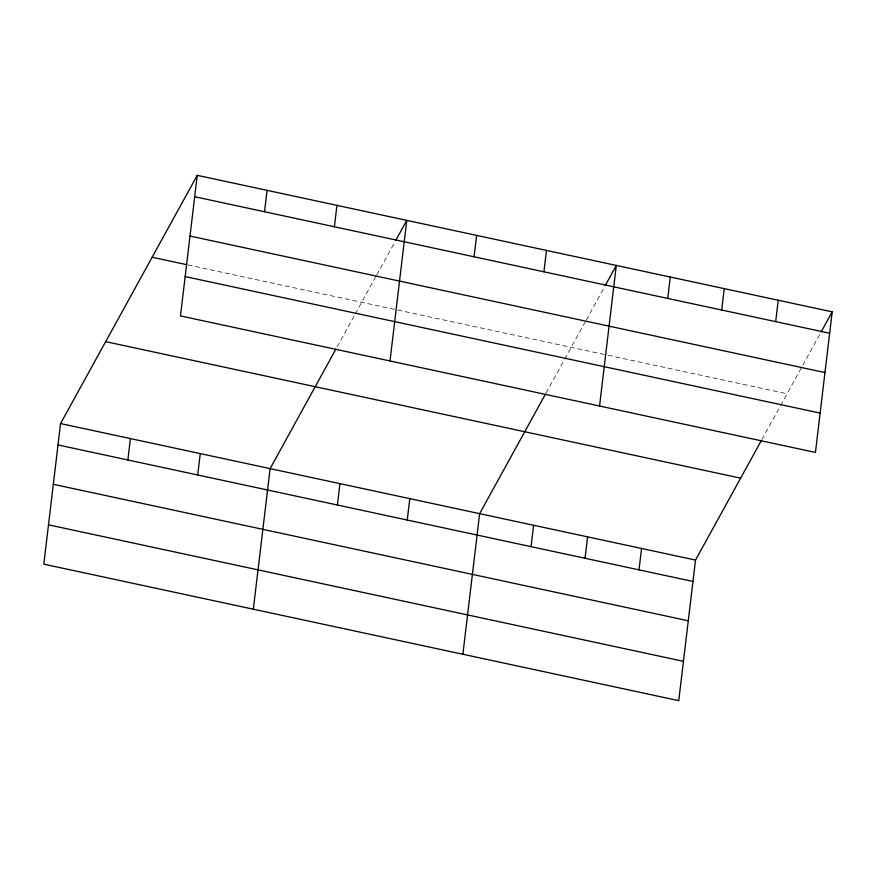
<?xml version="1.0" encoding="UTF-8"?>
<svg xmlns="http://www.w3.org/2000/svg" width="876" height="876" viewBox="0 0 876 876"><rect width="100%" height="100%" fill="white"/><g stroke="black" fill="none" stroke-linecap="round" stroke-linejoin="round"><path stroke-width="0.66" stroke-dasharray="4.38 3.29" d="M337.15 346.841L354.572 315.196M355.218 314.024L376.056 276.181M376.702 274.998L395.01 241.754M546.044 393.061L564.111 360.244M564.757 359.072L585.595 321.229M586.241 320.036L604.549 286.802M761.923 439.478L780.001 406.65M780.647 405.478L802.131 366.453M802.788 365.27L820.429 333.209M187.716 264.902L606.75 354.988M608.064 355.273L787.097 393.762"/><path stroke-width="1.31" d="M197.242 175.331L180.478 315.929L815.436 452.432L832.2 311.845L197.242 175.331L60.564 423.568L43.8 564.155L678.758 700.669L695.522 560.071L761.277 440.65M127.863 459.977L130.415 438.58M197.702 474.989L200.254 453.604M264.53 211.74L267.081 190.355M253.339 609.203L270.104 468.616L335.858 349.185M334.38 226.753L336.931 205.367M337.402 505.025L339.943 483.629M390.006 360.978L406.771 220.38L395.667 240.561M407.241 520.037L409.793 498.641M474.069 256.788L476.621 235.403M462.878 654.252L479.643 513.664L545.398 394.233M543.919 271.801L546.471 250.416M531.064 546.657L533.615 525.261M599.545 406.026L616.31 265.428L605.196 285.609M585.037 558.253L587.588 536.868M667.731 298.42L670.282 277.035M639.009 569.86L641.56 548.475M721.704 310.027L724.255 288.631M775.676 321.623L778.227 300.238M821.086 332.026L832.2 311.845M194.691 196.728L829.649 333.23M189.993 236.06L824.962 372.563M152.139 257.248L186.402 264.618M185.164 276.586L820.122 413.1M105.668 341.651L740.625 478.154M60.564 423.568L695.522 560.071M58.013 444.953L692.982 581.467M53.327 484.297L688.284 620.799M48.487 524.823L683.455 661.325"/></g></svg>
